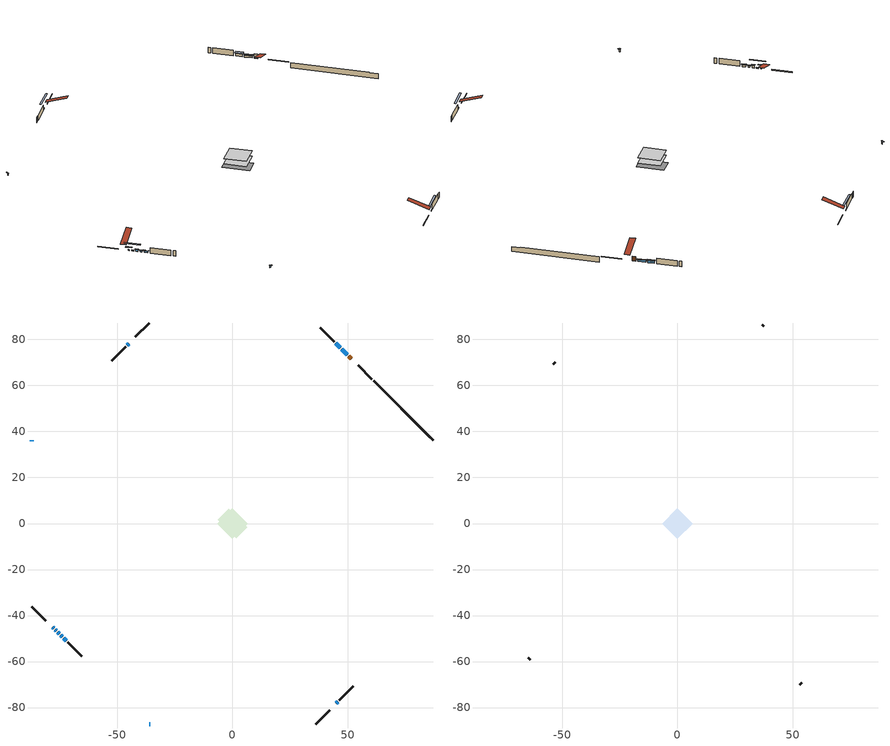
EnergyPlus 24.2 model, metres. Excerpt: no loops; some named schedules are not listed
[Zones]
conditioned space
 floor outside (Floor1 construction): -1.11,0 0,1.11 1.11,0 0,-1.11 z0.7
 floor adiabatic (AdiabaticFloorConstruction): -6.64,0 0,6.64 6.64,0 0,-6.64 z0.7
 floor foundation (Slab1 construction): -6.47,1.74 -1.74,6.47 6.47,-1.74 1.74,-6.47 z-1.74
 wall outside (RimJoist1 construction): 36.1,-87.16 42.17,-81.09 / -87.16,-36.1 -81.09,-42.17 / -36.1,87.16 -42.17,81.09 / 60.64,62.62 54.57,68.69 z0.7:1
 wall outside (AdiabaticWallConstruction 1): 51.55,71.71 50.48,72.78 z0.7:2.73
 wall outside (AdiabaticWallConstruction): -78.08,-45.19 -77.77,-45.5 z0.7:1.18; -45.19,78.08 -45.75,77.52 / 45.19,-78.08 45.75,-77.52 / -77.11,-46.15 -76.56,-46.71 z0.7:1.13; 49.83,73.44 47.56,75.7 z0.7:1.56; 46.9,76.36 44.95,78.32 z0.7:1.92; -36.11,-87.16 -35.67,-87.16 / -75.9,-47.36 -75.27,-47.99 / -87.16,36.11 -87.16,35.67 z0.7:1.64; -74.62,-48.65 -74.06,-49.21 z0.7:1.34; -73.4,-49.86 -72.29,-50.98 z0.7:1.49
 wall outside (Wall1 construction): 46.4,-76.86 52.54,-70.73 / -71.63,-51.63 -65.5,-57.77 / -46.4,76.86 -52.54,70.73 / 44.29,78.97 38.16,85.11 z0.7:3.14
 wall foundation (FoundationWall1 construction): 61.3,61.97,-1.74 61.3,61.97,0.7 84.57,38.69,0.7 84.57,38.69,0.42 87.16,36.1,0.42 87.16,36.1,-1.74
 window (WindowConstruction 7): -78.08,-45.19 -77.77,-45.49 z0.7:1.18
 window (WindowConstruction 8): -45.19,78.08 -45.74,77.52 z0.7:1.13
 window (WindowConstruction 9): 45.19,-78.08 45.74,-77.52 z0.7:1.13
 window (WindowConstruction 10): -77.11,-46.15 -76.56,-46.71 z0.7:1.13
 window (WindowConstruction): 49.82,73.44 47.56,75.7 z0.7:1.56
 window (WindowConstruction 1): 46.9,76.36 44.95,78.32 z0.7:1.92
 window (WindowConstruction 2): -36.1,-87.16 -35.67,-87.16 z0.7:1.64
 window (WindowConstruction 3): -75.9,-47.36 -75.27,-47.99 z0.7:1.64
 window (WindowConstruction 4): -74.61,-48.65 -74.06,-49.21 z0.7:1.33
 window (WindowConstruction 5): -73.4,-49.86 -72.29,-50.98 z0.7:1.49
 window (WindowConstruction 6): -87.16,36.1 -87.16,35.67 z0.7:1.64
 door (Door): 51.55,71.71 50.48,72.78 z0.7:2.73
 ceiling adiabatic (AdiabaticFloorConstruction): 0,-6.64 6.64,0 0,6.64 -6.64,0 z0.7
attic - vented
 floor to conditioned space (Floor2 construction Reversed): -6.64,0 0,6.64 6.64,0 0,-6.64 z3.14
 wall outside (Wall2 construction): 53.19,-70.07 53.93,-69.33 / -64.84,-58.43 -64.1,-59.17 / -53.19,70.07 -53.93,69.33 / 37.5,85.76 36.76,86.5 z0.7:3.14
 roof outside (Roof1 construction): 44.53,-78.73,3.14 38.06,-72.26,6.19 36.36,-73.97,6.19 42.83,-80.44,3.14; -78.73,-44.53,3.14 -72.26,-38.06,6.19 -73.97,-36.36,6.19 -80.44,-42.83,3.14; -44.53,78.73,3.14 -38.06,72.26,6.19 -36.36,73.97,6.19 -42.83,80.44,3.14; 52.21,71.05,3.14 45.74,64.58,6.19 47.45,62.88,6.19 53.92,69.35,3.14
shading: -76.91,-46.36 -78.94,-44.33 -79.37,-44.76 -77.34,-46.79 z2.4; -48.76,74.5 -42.17,81.09 -42.6,81.53 -49.2,74.93 z5.4; 48.76,-74.5 42.17,-81.09 42.6,-81.53 49.2,-74.93 z5.4; -74.4,-48.86 -79.27,-43.99 -79.7,-44.43 -74.83,-49.3 z4.18; 47.35,75.91 50.04,73.23 50.47,73.66 47.78,76.35 z1.86; 44.74,78.53 47.12,76.15 47.98,77.01 45.6,79.39 z2.22; -35.37,-87.16 -36.4,-87.16 -36.4,-87.77 -35.37,-87.77 z1.94; -75.06,-48.2 -76.11,-47.15 -76.54,-47.58 -75.49,-48.64 z1.94; -73.85,-49.42 -74.83,-48.44 -75.04,-48.65 -74.06,-49.63 z1.63; -72.08,-51.19 -73.61,-49.65 -73.82,-49.86 -72.29,-51.4 z1.79; -87.16,35.37 -87.16,36.4 -87.77,36.4 -87.77,35.37 z1.94
[Building]
Building 1: Terrain=Suburbs
[Site:Location]
Calgary Intl AP_AB: Latitude {deg}=51.11; Longitude {deg}=-114.02; Time Zone {hr}=-7; Elevation {m}=1084; Keep Site Location Information=Yes
[Site:GroundTemperature:Shallow]
0.326196, -1.55603, -1.70677, -0.813554, 2.7722, 6.34125, 9.43543, 11.3955, 11.562, 9.96783, 6.95256, 3.49299
[Site:WaterMainsTemperature]
Calculation Method=Schedule; Temperature Schedule=mains temperature schedule
[Material] Roughness=Rough; Thermal Absorptance=0.9
Name | Thickness {m} | Conductivity {W/m-K} | Density {kg/m3} | Specific Heat {J/kg-K} | Solar Absorptance | Visible Absorptance
asphalt or fiberglass shingles | 0.00635 | 0.162714 | 1121.4 | 1465.45 | 0.4 | 0.4
ceiling stud and cavity | 0.1397 | 0.0858628 | 65.682 | 1177.47 | 0.7 | 0.7
concrete 4.0 in. | 0.1016 | 1.803125 | 2242.8 | 837.4 | 0.7 | 0.7
concrete 8.0 in. | 0.2032 | 1.803125 | 2242.8 | 837.4 | 0.7 | 0.7
door material | 0.04445 | 0.053851 | 512.64 | 1214.23 | 0.7 | 0.7
exterior vertical ins | 0.0483764 | 0.029427 | 32.04 | 1214.23 | 0.7 | 0.7
floor covering | 0.0127 | 0.0433444 | 54.468 | 1339.84 | 0.6 | 0.6
floor rigid ins | 0.051816 | 0.029427 | 32.04 | 1214.23 | 0.7 | 0.7
floor rigid ins 1; wall rigid ins | 0.512978 | 0.029427 | 32.04 | 1214.23 | 0.7 | 0.7
floor stud and cavity | 0.1397 | 0.301438 | 92.3553 | 1139.71 | 0.7 | 0.7
floor stud and cavity 1 | 0.1397 | 1.75129 | 37.0049 | 1207.88 | 0.7 | 0.7
furniture material conditioned space 1 | 0.1524 | 0.115458 | 640.8 | 1214.23 | 0.6 | 0.6
gypsum board | 0.0127 | 0.160291 | 801 | 837.4 | 0.6 | 0.6
gypsum board 1 | 0.0127 | 0.160291 | 801 | 837.4 | 0.7 | 0.7
osb sheathing 0.5 in. | 0.0127 | 0.115458 | 512.64 | 1214.23 | 0.7 | 0.7
osb sheathing 0.75 in. | 0.01905 | 0.115458 | 512.64 | 1214.23 | 0.7 | 0.7
osb sheathing 2.0 in. | 0.0508 | 0.115458 | 512.64 | 1214.23 | 0.7 | 0.7
rim joist stud and cavity | 0.0508 | 0.0461911 | 125.044 | 1163.47 | 0.6 | 0.6
wall stud and cavity | 0.1397 | 0.116675 | 139.0536 | 1170.24 | 0.7 | 0.7
wall stud and cavity 1 | 0.0889 | 6.9971 | 50.32683 | 1063.81 | 0.6 | 0.6
wall stud and cavity 2 | 0.0889 | 0.380278 | 52.3479 | 1209.89 | 0.7 | 0.7
wall stud and cavity 3 | 0.0889 | 0.391764 | 83.0341 | 1211.67 | 0.7 | 0.7
wood siding | 0.0254 | 0.102417 | 544.68 | 1172.36 | 0.4 | 0.4
wood siding 1 | 0.00254 | 0.102417 | 544.68 | 1172.36 | 0.4 | 0.4
wood siding 2; wood siding 3; wood siding 4 | 0.0254 | 0.102417 | 544.68 | 1172.36 | 0.7 | 0.7
[WindowMaterial:SimpleGlazingSystem]
Name | U-Factor {W/m2-K} | Solar Heat Gain Coefficient
WindowMaterial | 2.78392 | 0.59
WindowMaterial 1 | 2.89351 | 0.69
WindowMaterial 2 | 2.09916 | 0.38
WindowMaterial 3 | 1.77949 | 0.54
WindowMaterial 4 | 2.76632 | 0.5
WindowMaterial 5 | 1.88907 | 0.49
WindowMaterial 6 | 3.03773 | 0.52
WindowMaterial 7 | 2.75383 | 0.43
[Construction]
AdiabaticFloorConstruction: floor stud and cavity 1, floor rigid ins 1, osb sheathing 0.75 in., floor covering
AdiabaticWallConstruction: wood siding 3, wall rigid ins, wall stud and cavity 2, gypsum board
AdiabaticWallConstruction 1: wood siding 4, wall rigid ins, wall stud and cavity 2, gypsum board
Door: door material
Floor1 construction: floor stud and cavity, floor rigid ins, osb sheathing 0.75 in., floor covering
Floor2 construction Reversed: gypsum board, ceiling stud and cavity
FoundationWall1 construction: concrete 8.0 in., gypsum board 1
furniture construction conditioned space 1: furniture material conditioned space 1
PartitionWallConstruction: gypsum board, wall stud and cavity 3, gypsum board
RimJoist1 construction: wood siding 2, osb sheathing 2.0 in., rim joist stud and cavity
Roof1 construction: asphalt or fiberglass shingles
Slab1 construction: concrete 4.0 in.
Wall1 construction: wood siding, osb sheathing 0.5 in., wall stud and cavity, gypsum board
Wall2 construction: wood siding 1, wall stud and cavity 1
WindowConstruction: WindowMaterial
WindowConstruction 1: WindowMaterial 1
WindowConstruction 10; WindowConstruction 8; WindowConstruction 9: WindowMaterial 7
WindowConstruction 2; WindowConstruction 6: WindowMaterial 2
WindowConstruction 3: WindowMaterial 3
WindowConstruction 4: WindowMaterial 4
WindowConstruction 5: WindowMaterial 5
WindowConstruction 7: WindowMaterial 6
[Zone] Multiplier=1; Part of Total Floor Area=Yes
Name | Volume {m3}
attic - vented | 43.7013
conditioned space | 428.2
[Space]
Name | Zone | Volume {m3}
attic - vented 1 | attic - vented | 43.7013
conditioned space 1 | conditioned space | 428.2
[ZoneInfiltration:EffectiveLeakageArea]
infil attic - vented 1: Zone or Space=attic - vented 1; Schedule=Always On Discrete; Effective Air Leakage Area {cm2}=3026.06; Stack Coefficient=0.000381664; Wind Coefficient=1.31996e-05
[ZoneMixing]
whole house fan mix: Zone or Space=attic - vented; Schedule=Always On Continuous; Design Flow Rate Calculation Method=Flow/Zone; Design Flow Rate {m3/s}=0; Source Zone or Space=conditioned space
[SurfaceProperty:ExposedFoundationPerimeter]
Slab1: Exposed Perimeter Calculation Method=TotalExposedPerimeter; Total Exposed Perimeter {m}=36.577
[InternalMass] Zone or ZoneList=conditioned space; Space or SpaceList=conditioned space 1
Name | Construction | Surface Area {m2}
furniture mass conditioned space 1 | furniture construction conditioned space 1 | 67.3397
partition wall mass | PartitionWallConstruction | 168.349
[Lights]
interior lighting: Zone or ZoneList or Space or SpaceList=conditioned space 1; Schedule=interior lighting schedule; Design Level Calculation Method=LightingLevel; Lighting Level {W}=343.2; Return Air Fraction=0; Fraction Radiant=0.6; Fraction Visible=0.2; Fraction Replaceable=1
[People]
occupants: Zone or ZoneList or Space or SpaceList=conditioned space 1; Number of People Schedule=occupants schedule; Number of People Calculation Method=People; Number of People=3; Fraction Radiant=0.314171; Sensible Heat Fraction=0.56303; Activity Level Schedule=occupants activity schedule; Carbon Dioxide Generation Rate {m3/s-W}=0; Enable ASHRAE 55 Comfort Warnings=No; Mean Radiant Temperature Calculation Type=EnclosureAveraged
[ElectricEquipment] Zone or ZoneList or Space or SpaceList=conditioned space 1; Design Level Calculation Method=EquipmentLevel
Name | Schedule | Design Level {W} | Fraction Latent | Fraction Radiant | Fraction Lost
clothes dryer | clothes dryer schedule | 140.772 | 0.015 | 0.081 | 0.85
clothes washer | clothes washer schedule | 32.1985 | 0.03 | 0.162 | 0.7
cooking range | cooking range schedule | 215.147 | 0.08 | 0.432 | 0.2
dishwasher | dishwasher schedule | 66.8632 | 0.3 | 0.18 | 0.4
fridge | fridge schedule | 72.9452 | 0 | 0.6 | 0
mech vent house fan | mech vent house fan schedule | 0 | 0 | 0 | 1
mech vent house fan cfis | mech vent house fan cfis schedule | 0 | 0 | 0 | 0
misc plug loads | misc plug loads schedule | 494.7 | 0.045 | 0.513 | 0.1
whole house fan | Always On Discrete | 0 | 0 | 0 | 1
[OtherEquipment] Zone or ZoneList or Space or SpaceList=conditioned space 1; Design Level Calculation Method=EquipmentLevel
Name | Fuel Type | Schedule | Design Level {W} | Fraction Latent | Fraction Radiant | Fraction Lost
clothes dryer 1 | Electricity | clothes dryer schedule | 0 | 0.015 | 0.081 | 0.85
cooking range 1 | Electricity | cooking range schedule | 0 | 0.08 | 0.432 | 0.2
general water use latent | None | general water use schedule | 62.594 | 1 | 0 | 0
general water use sensible | None | general water use schedule | -61.6891 | 0 | 0.6 | 0
mech vent house fan latent load | None | Always On Discrete | 0 | 1 | 0 | 0
mech vent house fan sensible load | None | Always On Discrete | 0 | 0 | 0 | 0
water heater energy adjustment1 | NaturalGas | Always On Discrete | 0.01 | 0 | 0 | 1
[ZoneInfiltration:DesignFlowRate] Zone or ZoneList or Space or SpaceList=conditioned space 1; Schedule=Always On Discrete; Design Flow Rate Calculation Method=Flow/Zone; Design Flow Rate {m3/s}=0
infil flow; natural vent flow; whole house fan flow
[Foundation:Kiva]
Foundation Kiva 1: Initial Indoor Air Temperature {C}=18; Wall Height Above Grade {m}=0.699973; Wall Depth Below Slab {m}=0.2032; Custom Block Material Name 1=exterior vertical ins; Custom Block Depth 1 {m}=2.43998; Custom Block X Position 1 {m}=0.2159; Custom Block Z Position 1 {m}=0
[Foundation:Kiva:Settings]
Soil Conductivity {W/m-K}=0.849921; Soil Density {kg/m3}=1842.3; Soil Specific Heat {J/kg-K}=418.7; Ground Solar Absorptivity=0.9; Ground Thermal Absorptivity=0.9; Ground Surface Roughness {m}=0.03; Far-Field Width {m}=40; Deep-Ground Boundary Condition=ZeroFlux; Deep-Ground Depth {m}=40; Minimum Cell Dimension {m}=0.2; Maximum Cell Growth Coefficient=3; Simulation Timestep=Timestep
[Exterior:Lights]
exterior lighting: Schedule=exterior lighting schedule; Design Level {W}=75.6
[Schedule:Constant]
Name | Hourly Value
Always On Continuous; mech vent house fan schedule; mech vent house fan cfis schedule; Always On Discrete | 1
occupants activity schedule | 117.228
fridge schedule | 0
[Schedule:Week:Daily]
interior lighting schedule Week Rule - Jan1-Jan27: interior lighting schedule day, interior lighting schedule day, interior lighting schedule day, interior lighting schedule day, interior lighting schedule day, interior lighting schedule day, interior lighting schedule day, interior lighting schedule default day, interior lighting schedule default day, interior lighting schedule default day, interior lighting schedule default day, interior lighting schedule default day
interior lighting schedule Week Rule - Jan28-Feb3: interior lighting schedule day, interior lighting schedule day, interior lighting schedule day, interior lighting schedule day, interior lighting schedule day 1, interior lighting schedule day 1, interior lighting schedule day 1, interior lighting schedule default day, interior lighting schedule default day, interior lighting schedule default day, interior lighting schedule default day, interior lighting schedule default day
interior lighting schedule Week Rule - Feb4-Feb24: interior lighting schedule day 1, interior lighting schedule day 1, interior lighting schedule day 1, interior lighting schedule day 1, interior lighting schedule day 1, interior lighting schedule day 1, interior lighting schedule day 1, interior lighting schedule default day, interior lighting schedule default day, interior lighting schedule default day, interior lighting schedule default day, interior lighting schedule default day
interior lighting schedule Week Rule - Feb25-Mar3: interior lighting schedule day 1, interior lighting schedule day 1, interior lighting schedule day 1, interior lighting schedule day 1, interior lighting schedule day 2, interior lighting schedule day 2, interior lighting schedule day 2, interior lighting schedule default day, interior lighting schedule default day, interior lighting schedule default day, interior lighting schedule default day, interior lighting schedule default day
interior lighting schedule Week Rule - Mar4-Mar31: interior lighting schedule day 2, interior lighting schedule day 2, interior lighting schedule day 2, interior lighting schedule day 2, interior lighting schedule day 2, interior lighting schedule day 2, interior lighting schedule day 2, interior lighting schedule default day, interior lighting schedule default day, interior lighting schedule default day, interior lighting schedule default day, interior lighting schedule default day
interior lighting schedule Week Rule - Apr1-Apr28: interior lighting schedule day 3, interior lighting schedule day 3, interior lighting schedule day 3, interior lighting schedule day 3, interior lighting schedule day 3, interior lighting schedule day 3, interior lighting schedule day 3, interior lighting schedule default day, interior lighting schedule default day, interior lighting schedule default day, interior lighting schedule default day, interior lighting schedule default day
interior lighting schedule Week Rule - Apr29-May5: interior lighting schedule day 3, interior lighting schedule day 3, interior lighting schedule day 4, interior lighting schedule day 4, interior lighting schedule day 4, interior lighting schedule day 4, interior lighting schedule day 4, interior lighting schedule default day, interior lighting schedule default day, interior lighting schedule default day, interior lighting schedule default day, interior lighting schedule default day
interior lighting schedule Week Rule - May6-May26: interior lighting schedule day 4, interior lighting schedule day 4, interior lighting schedule day 4, interior lighting schedule day 4, interior lighting schedule day 4, interior lighting schedule day 4, interior lighting schedule day 4, interior lighting schedule default day, interior lighting schedule default day, interior lighting schedule default day, interior lighting schedule default day, interior lighting schedule default day
interior lighting schedule Week Rule - May27-Jun2: interior lighting schedule day 4, interior lighting schedule day 4, interior lighting schedule day 4, interior lighting schedule day 4, interior lighting schedule day 4, interior lighting schedule day 5, interior lighting schedule day 5, interior lighting schedule default day, interior lighting schedule default day, interior lighting schedule default day, interior lighting schedule default day, interior lighting schedule default day
interior lighting schedule Week Rule - Jun3-Jun30: interior lighting schedule day 5, interior lighting schedule day 5, interior lighting schedule day 5, interior lighting schedule day 5, interior lighting schedule day 5, interior lighting schedule day 5, interior lighting schedule day 5, interior lighting schedule default day, interior lighting schedule default day, interior lighting schedule default day, interior lighting schedule default day, interior lighting schedule default day
interior lighting schedule Week Rule - Jul1-Jul28: interior lighting schedule day 6, interior lighting schedule day 6, interior lighting schedule day 6, interior lighting schedule day 6, interior lighting schedule day 6, interior lighting schedule day 6, interior lighting schedule day 6, interior lighting schedule default day, interior lighting schedule default day, interior lighting schedule default day, interior lighting schedule default day, interior lighting schedule default day
interior lighting schedule Week Rule - Jul29-Aug4: interior lighting schedule day 6, interior lighting schedule day 6, interior lighting schedule day 6, interior lighting schedule day 7, interior lighting schedule day 7, interior lighting schedule day 7, interior lighting schedule day 7, interior lighting schedule default day, interior lighting schedule default day, interior lighting schedule default day, interior lighting schedule default day, interior lighting schedule default day
interior lighting schedule Week Rule - Aug5-Aug25: interior lighting schedule day 7, interior lighting schedule day 7, interior lighting schedule day 7, interior lighting schedule day 7, interior lighting schedule day 7, interior lighting schedule day 7, interior lighting schedule day 7, interior lighting schedule default day, interior lighting schedule default day, interior lighting schedule default day, interior lighting schedule default day, interior lighting schedule default day
interior lighting schedule Week Rule - Aug26-Sep1: interior lighting schedule day 7, interior lighting schedule day 7, interior lighting schedule day 7, interior lighting schedule day 7, interior lighting schedule day 7, interior lighting schedule day 7, interior lighting schedule day 8, interior lighting schedule default day, interior lighting schedule default day, interior lighting schedule default day, interior lighting schedule default day, interior lighting schedule default day
interior lighting schedule Week Rule - Sep2-Sep29: interior lighting schedule day 8, interior lighting schedule day 8, interior lighting schedule day 8, interior lighting schedule day 8, interior lighting schedule day 8, interior lighting schedule day 8, interior lighting schedule day 8, interior lighting schedule default day, interior lighting schedule default day, interior lighting schedule default day, interior lighting schedule default day, interior lighting schedule default day
interior lighting schedule Week Rule - Sep30-Oct6: interior lighting schedule day 8, interior lighting schedule day 9, interior lighting schedule day 9, interior lighting schedule day 9, interior lighting schedule day 9, interior lighting schedule day 9, interior lighting schedule day 9, interior lighting schedule default day, interior lighting schedule default day, interior lighting schedule default day, interior lighting schedule default day, interior lighting schedule default day
interior lighting schedule Week Rule - Oct7-Oct27: interior lighting schedule day 9, interior lighting schedule day 9, interior lighting schedule day 9, interior lighting schedule day 9, interior lighting schedule day 9, interior lighting schedule day 9, interior lighting schedule day 9, interior lighting schedule default day, interior lighting schedule default day, interior lighting schedule default day, interior lighting schedule default day, interior lighting schedule default day
interior lighting schedule Week Rule - Oct28-Nov3: interior lighting schedule day 9, interior lighting schedule day 9, interior lighting schedule day 9, interior lighting schedule day 9, interior lighting schedule day 10, interior lighting schedule day 10, interior lighting schedule day 10, interior lighting schedule default day, interior lighting schedule default day, interior lighting schedule default day, interior lighting schedule default day, interior lighting schedule default day
interior lighting schedule Week Rule - Nov4-Nov24: interior lighting schedule day 10, interior lighting schedule day 10, interior lighting schedule day 10, interior lighting schedule day 10, interior lighting schedule day 10, interior lighting schedule day 10, interior lighting schedule day 10, interior lighting schedule default day, interior lighting schedule default day, interior lighting schedule default day, interior lighting schedule default day, interior lighting schedule default day
interior lighting schedule Week Rule - Nov25-Dec1: interior lighting schedule day 10, interior lighting schedule day 10, interior lighting schedule day 10, interior lighting schedule day 10, interior lighting schedule day 10, interior lighting schedule day 10, interior lighting schedule day 11, interior lighting schedule default day, interior lighting schedule default day, interior lighting schedule default day, interior lighting schedule default day, interior lighting schedule default day
interior lighting schedule Week Rule - Dec2-Dec31: interior lighting schedule day 11, interior lighting schedule day 11, interior lighting schedule day 11, interior lighting schedule day 11, interior lighting schedule day 11, interior lighting schedule day 11, interior lighting schedule day 11, interior lighting schedule default day, interior lighting schedule default day, interior lighting schedule default day, interior lighting schedule default day, interior lighting schedule default day
occupants schedule Week Rule - Jan1-Dec31: occupants schedule day, occupants schedule day, occupants schedule day, occupants schedule day, occupants schedule day, occupants schedule day, occupants schedule day, occupants schedule default day, occupants schedule default day, occupants schedule default day, occupants schedule default day, occupants schedule default day
clothes dryer schedule Week Rule - Jan1-Dec31: clothes dryer schedule day, clothes dryer schedule day, clothes dryer schedule day, clothes dryer schedule day, clothes dryer schedule day, clothes dryer schedule day, clothes dryer schedule day, clothes dryer schedule default day, clothes dryer schedule default day, clothes dryer schedule default day, clothes dryer schedule default day, clothes dryer schedule default day
clothes washer schedule Week Rule - Jan1-Dec31: clothes washer schedule day, clothes washer schedule day, clothes washer schedule day, clothes washer schedule day, clothes washer schedule day, clothes washer schedule day, clothes washer schedule day, clothes washer schedule default day, clothes washer schedule default day, clothes washer schedule default day, clothes washer schedule default day, clothes washer schedule default day
cooking range schedule Week Rule - Jan1-Dec31: cooking range schedule day, cooking range schedule day, cooking range schedule day, cooking range schedule day, cooking range schedule day, cooking range schedule day, cooking range schedule day, cooking range schedule default day, cooking range schedule default day, cooking range schedule default day, cooking range schedule default day, cooking range schedule default day
dishwasher schedule Week Rule - Jan1-Dec31: dishwasher schedule day, dishwasher schedule day, dishwasher schedule day, dishwasher schedule day, dishwasher schedule day, dishwasher schedule day, dishwasher schedule day, dishwasher schedule default day, dishwasher schedule default day, dishwasher schedule default day, dishwasher schedule default day, dishwasher schedule default day
misc plug loads schedule Week Rule - Jan1-Dec31: misc plug loads schedule day, misc plug loads schedule day, misc plug loads schedule day, misc plug loads schedule day, misc plug loads schedule day, misc plug loads schedule day, misc plug loads schedule day, misc plug loads schedule default day, misc plug loads schedule default day, misc plug loads schedule default day, misc plug loads schedule default day, misc plug loads schedule default day
general water use schedule Week Rule - Jan1-Dec31: general water use schedule day, general water use schedule day, general water use schedule day, general water use schedule day, general water use schedule day, general water use schedule day, general water use schedule day, general water use schedule default day, general water use schedule default day, general water use schedule default day, general water use schedule default day, general water use schedule default day
exterior lighting schedule Week Rule - Jan1-Jan27: exterior lighting schedule day, exterior lighting schedule day, exterior lighting schedule day, exterior lighting schedule day, exterior lighting schedule day, exterior lighting schedule day, exterior lighting schedule day, exterior lighting schedule default day, exterior lighting schedule default day, exterior lighting schedule default day, exterior lighting schedule default day, exterior lighting schedule default day
exterior lighting schedule Week Rule - Jan28-Feb3: exterior lighting schedule day, exterior lighting schedule day, exterior lighting schedule day, exterior lighting schedule day, exterior lighting schedule day 1, exterior lighting schedule day 1, exterior lighting schedule day 1, exterior lighting schedule default day, exterior lighting schedule default day, exterior lighting schedule default day, exterior lighting schedule default day, exterior lighting schedule default day
exterior lighting schedule Week Rule - Feb4-Feb24: exterior lighting schedule day 1, exterior lighting schedule day 1, exterior lighting schedule day 1, exterior lighting schedule day 1, exterior lighting schedule day 1, exterior lighting schedule day 1, exterior lighting schedule day 1, exterior lighting schedule default day, exterior lighting schedule default day, exterior lighting schedule default day, exterior lighting schedule default day, exterior lighting schedule default day
exterior lighting schedule Week Rule - Feb25-Mar3: exterior lighting schedule day 1, exterior lighting schedule day 1, exterior lighting schedule day 1, exterior lighting schedule day 1, exterior lighting schedule day 2, exterior lighting schedule day 2, exterior lighting schedule day 2, exterior lighting schedule default day, exterior lighting schedule default day, exterior lighting schedule default day, exterior lighting schedule default day, exterior lighting schedule default day
exterior lighting schedule Week Rule - Mar4-Mar31: exterior lighting schedule day 2, exterior lighting schedule day 2, exterior lighting schedule day 2, exterior lighting schedule day 2, exterior lighting schedule day 2, exterior lighting schedule day 2, exterior lighting schedule day 2, exterior lighting schedule default day, exterior lighting schedule default day, exterior lighting schedule default day, exterior lighting schedule default day, exterior lighting schedule default day
exterior lighting schedule Week Rule - Apr1-Apr28: exterior lighting schedule day 3, exterior lighting schedule day 3, exterior lighting schedule day 3, exterior lighting schedule day 3, exterior lighting schedule day 3, exterior lighting schedule day 3, exterior lighting schedule day 3, exterior lighting schedule default day, exterior lighting schedule default day, exterior lighting schedule default day, exterior lighting schedule default day, exterior lighting schedule default day
exterior lighting schedule Week Rule - Apr29-May5: exterior lighting schedule day 3, exterior lighting schedule day 3, exterior lighting schedule day 4, exterior lighting schedule day 4, exterior lighting schedule day 4, exterior lighting schedule day 4, exterior lighting schedule day 4, exterior lighting schedule default day, exterior lighting schedule default day, exterior lighting schedule default day, exterior lighting schedule default day, exterior lighting schedule default day
exterior lighting schedule Week Rule - May6-May26: exterior lighting schedule day 4, exterior lighting schedule day 4, exterior lighting schedule day 4, exterior lighting schedule day 4, exterior lighting schedule day 4, exterior lighting schedule day 4, exterior lighting schedule day 4, exterior lighting schedule default day, exterior lighting schedule default day, exterior lighting schedule default day, exterior lighting schedule default day, exterior lighting schedule default day
exterior lighting schedule Week Rule - May27-Jun2: exterior lighting schedule day 4, exterior lighting schedule day 4, exterior lighting schedule day 4, exterior lighting schedule day 4, exterior lighting schedule day 4, exterior lighting schedule day 5, exterior lighting schedule day 5, exterior lighting schedule default day, exterior lighting schedule default day, exterior lighting schedule default day, exterior lighting schedule default day, exterior lighting schedule default day
exterior lighting schedule Week Rule - Jun3-Jun30: exterior lighting schedule day 5, exterior lighting schedule day 5, exterior lighting schedule day 5, exterior lighting schedule day 5, exterior lighting schedule day 5, exterior lighting schedule day 5, exterior lighting schedule day 5, exterior lighting schedule default day, exterior lighting schedule default day, exterior lighting schedule default day, exterior lighting schedule default day, exterior lighting schedule default day
exterior lighting schedule Week Rule - Jul1-Jul28: exterior lighting schedule day 6, exterior lighting schedule day 6, exterior lighting schedule day 6, exterior lighting schedule day 6, exterior lighting schedule day 6, exterior lighting schedule day 6, exterior lighting schedule day 6, exterior lighting schedule default day, exterior lighting schedule default day, exterior lighting schedule default day, exterior lighting schedule default day, exterior lighting schedule default day
exterior lighting schedule Week Rule - Jul29-Aug4: exterior lighting schedule day 6, exterior lighting schedule day 6, exterior lighting schedule day 6, exterior lighting schedule day 7, exterior lighting schedule day 7, exterior lighting schedule day 7, exterior lighting schedule day 7, exterior lighting schedule default day, exterior lighting schedule default day, exterior lighting schedule default day, exterior lighting schedule default day, exterior lighting schedule default day
exterior lighting schedule Week Rule - Aug5-Aug25: exterior lighting schedule day 7, exterior lighting schedule day 7, exterior lighting schedule day 7, exterior lighting schedule day 7, exterior lighting schedule day 7, exterior lighting schedule day 7, exterior lighting schedule day 7, exterior lighting schedule default day, exterior lighting schedule default day, exterior lighting schedule default day, exterior lighting schedule default day, exterior lighting schedule default day
exterior lighting schedule Week Rule - Aug26-Sep1: exterior lighting schedule day 7, exterior lighting schedule day 7, exterior lighting schedule day 7, exterior lighting schedule day 7, exterior lighting schedule day 7, exterior lighting schedule day 7, exterior lighting schedule day 8, exterior lighting schedule default day, exterior lighting schedule default day, exterior lighting schedule default day, exterior lighting schedule default day, exterior lighting schedule default day
exterior lighting schedule Week Rule - Sep2-Sep29: exterior lighting schedule day 8, exterior lighting schedule day 8, exterior lighting schedule day 8, exterior lighting schedule day 8, exterior lighting schedule day 8, exterior lighting schedule day 8, exterior lighting schedule day 8, exterior lighting schedule default day, exterior lighting schedule default day, exterior lighting schedule default day, exterior lighting schedule default day, exterior lighting schedule default day
exterior lighting schedule Week Rule - Sep30-Oct6: exterior lighting schedule day 8, exterior lighting schedule day 9, exterior lighting schedule day 9, exterior lighting schedule day 9, exterior lighting schedule day 9, exterior lighting schedule day 9, exterior lighting schedule day 9, exterior lighting schedule default day, exterior lighting schedule default day, exterior lighting schedule default day, exterior lighting schedule default day, exterior lighting schedule default day
exterior lighting schedule Week Rule - Oct7-Oct27: exterior lighting schedule day 9, exterior lighting schedule day 9, exterior lighting schedule day 9, exterior lighting schedule day 9, exterior lighting schedule day 9, exterior lighting schedule day 9, exterior lighting schedule day 9, exterior lighting schedule default day, exterior lighting schedule default day, exterior lighting schedule default day, exterior lighting schedule default day, exterior lighting schedule default day
exterior lighting schedule Week Rule - Oct28-Nov3: exterior lighting schedule day 9, exterior lighting schedule day 9, exterior lighting schedule day 9, exterior lighting schedule day 9, exterior lighting schedule day 10, exterior lighting schedule day 10, exterior lighting schedule day 10, exterior lighting schedule default day, exterior lighting schedule default day, exterior lighting schedule default day, exterior lighting schedule default day, exterior lighting schedule default day
exterior lighting schedule Week Rule - Nov4-Nov24: exterior lighting schedule day 10, exterior lighting schedule day 10, exterior lighting schedule day 10, exterior lighting schedule day 10, exterior lighting schedule day 10, exterior lighting schedule day 10, exterior lighting schedule day 10, exterior lighting schedule default day, exterior lighting schedule default day, exterior lighting schedule default day, exterior lighting schedule default day, exterior lighting schedule default day
exterior lighting schedule Week Rule - Nov25-Dec1: exterior lighting schedule day 10, exterior lighting schedule day 10, exterior lighting schedule day 10, exterior lighting schedule day 10, exterior lighting schedule day 10, exterior lighting schedule day 10, exterior lighting schedule day 11, exterior lighting schedule default day, exterior lighting schedule default day, exterior lighting schedule default day, exterior lighting schedule default day, exterior lighting schedule default day
exterior lighting schedule Week Rule - Dec2-Dec31: exterior lighting schedule day 11, exterior lighting schedule day 11, exterior lighting schedule day 11, exterior lighting schedule day 11, exterior lighting schedule day 11, exterior lighting schedule day 11, exterior lighting schedule day 11, exterior lighting schedule default day, exterior lighting schedule default day, exterior lighting schedule default day, exterior lighting schedule default day, exterior lighting schedule default day
[Schedule:Year]
interior lighting schedule: interior lighting schedule Week Rule - Jan1-Jan27, 1, 1, 1, 27, interior lighting schedule Week Rule - Jan28-Feb3, 1, 28, 2, 3, interior lighting schedule Week Rule - Feb4-Feb24, 2, 4, 2, 24, interior lighting schedule Week Rule - Feb25-Mar3, 2, 25, 3, 3, interior lighting schedule Week Rule - Mar4-Mar31, 3, 4, 3, 31, interior lighting schedule Week Rule - Apr1-Apr28, 4, 1, 4, 28, interior lighting schedule Week Rule - Apr29-May5, 4, 29, 5, 5, interior lighting schedule Week Rule - May6-May26, 5, 6, 5, 26, interior lighting schedule Week Rule - May27-Jun2, 5, 27, 6, 2, interior lighting schedule Week Rule - Jun3-Jun30, 6, 3, 6, 30, interior lighting schedule Week Rule - Jul1-Jul28, 7, 1, 7, 28, interior lighting schedule Week Rule - Jul29-Aug4, 7, 29, 8, 4, interior lighting schedule Week Rule - Aug5-Aug25, 8, 5, 8, 25, interior lighting schedule Week Rule - Aug26-Sep1, 8, 26, 9, 1, interior lighting schedule Week Rule - Sep2-Sep29, 9, 2, 9, 29, interior lighting schedule Week Rule - Sep30-Oct6, 9, 30, 10, 6, interior lighting schedule Week Rule - Oct7-Oct27, 10, 7, 10, 27, interior lighting schedule Week Rule - Oct28-Nov3, 10, 28, 11, 3, interior lighting schedule Week Rule - Nov4-Nov24, 11, 4, 11, 24, interior lighting schedule Week Rule - Nov25-Dec1, 11, 25, 12, 1, interior lighting schedule Week Rule - Dec2-Dec31, 12, 2, 12, 31
occupants schedule: occupants schedule Week Rule - Jan1-Dec31, 1, 1, 12, 31
clothes dryer schedule: clothes dryer schedule Week Rule - Jan1-Dec31, 1, 1, 12, 31
clothes washer schedule: clothes washer schedule Week Rule - Jan1-Dec31, 1, 1, 12, 31
cooking range schedule: cooking range schedule Week Rule - Jan1-Dec31, 1, 1, 12, 31
dishwasher schedule: dishwasher schedule Week Rule - Jan1-Dec31, 1, 1, 12, 31
misc plug loads schedule: misc plug loads schedule Week Rule - Jan1-Dec31, 1, 1, 12, 31
general water use schedule: general water use schedule Week Rule - Jan1-Dec31, 1, 1, 12, 31
exterior lighting schedule: exterior lighting schedule Week Rule - Jan1-Jan27, 1, 1, 1, 27, exterior lighting schedule Week Rule - Jan28-Feb3, 1, 28, 2, 3, exterior lighting schedule Week Rule - Feb4-Feb24, 2, 4, 2, 24, exterior lighting schedule Week Rule - Feb25-Mar3, 2, 25, 3, 3, exterior lighting schedule Week Rule - Mar4-Mar31, 3, 4, 3, 31, exterior lighting schedule Week Rule - Apr1-Apr28, 4, 1, 4, 28, exterior lighting schedule Week Rule - Apr29-May5, 4, 29, 5, 5, exterior lighting schedule Week Rule - May6-May26, 5, 6, 5, 26, exterior lighting schedule Week Rule - May27-Jun2, 5, 27, 6, 2, exterior lighting schedule Week Rule - Jun3-Jun30, 6, 3, 6, 30, exterior lighting schedule Week Rule - Jul1-Jul28, 7, 1, 7, 28, exterior lighting schedule Week Rule - Jul29-Aug4, 7, 29, 8, 4, exterior lighting schedule Week Rule - Aug5-Aug25, 8, 5, 8, 25, exterior lighting schedule Week Rule - Aug26-Sep1, 8, 26, 9, 1, exterior lighting schedule Week Rule - Sep2-Sep29, 9, 2, 9, 29, exterior lighting schedule Week Rule - Sep30-Oct6, 9, 30, 10, 6, exterior lighting schedule Week Rule - Oct7-Oct27, 10, 7, 10, 27, exterior lighting schedule Week Rule - Oct28-Nov3, 10, 28, 11, 3, exterior lighting schedule Week Rule - Nov4-Nov24, 11, 4, 11, 24, exterior lighting schedule Week Rule - Nov25-Dec1, 11, 25, 12, 1, exterior lighting schedule Week Rule - Dec2-Dec31, 12, 2, 12, 31
[Schedule:Compact]
mains temperature schedule: Through: 01/01, For: AllDays, Until: 24:00, 5.30611, Through: 01/02, For: AllDays, Until: 24:00, 5.24556, Through: 01/03, For: AllDays, Until: 24:00, 5.18611, Through: 01/04, For: AllDays, Until: 24:00, 5.12778, Through: 01/05, For: AllDays, Until: 24:00, 5.07, Through: 01/06, For: AllDays, Until: 24:00, 5.01278, Through: 01/07, For: AllDays, Until: 24:00, 4.95722, Through: 01/08, For: AllDays, Until: 24:00, 4.90222, Through: 01/09, For: AllDays, Until: 24:00, 4.84778, Through: 01/10, For: AllDays, Until: 24:00, 4.795, Through: 01/11, For: AllDays, Until: 24:00, 4.74278, Through: 01/12, For: AllDays, Until: 24:00, 4.69167, Through: 01/13, For: AllDays, Until: 24:00, 4.64111, Through: 01/14, For: AllDays, Until: 24:00, 4.59222, Through: 01/15, For: AllDays, Until: 24:00, 4.54389, Through: 01/16, For: AllDays, Until: 24:00, 4.49722, Through: 01/17, For: AllDays, Until: 24:00, 4.45111, Through: 01/18, For: AllDays, Until: 24:00, 4.40611, Through: 01/19, For: AllDays, Until: 24:00, 4.36222, Through: 01/20, For: AllDays, Until: 24:00, 4.32, Through: 01/21, For: AllDays, Until: 24:00, 4.27833, Through: 01/22, For: AllDays, Until: 24:00, 4.23778, Through: 01/23, For: AllDays, Until: 24:00, 4.19833, Through: 01/24, For: AllDays, Until: 24:00, 4.16056, Through: 01/25, For: AllDays, Until: 24:00, 4.12333, Through: 01/26, For: AllDays, Until: 24:00, 4.08778, Through: 01/27, For: AllDays, Until: 24:00, 4.05278, Through: 01/28, For: AllDays, Until: 24:00, 4.01944, Through: 01/29, For: AllDays, Until: 24:00, 3.98722, Through: 01/30, For: AllDays, Until: 24:00, 3.95611, Through: 01/31, For: AllDays, Until: 24:00, 3.92667, Through: 02/01, For: AllDays, Until: 24:00, 3.89778, Through: 02/02, For: AllDays, Until: 24:00, 3.87056, Through: 02/03, For: AllDays, Until: 24:00, 3.84444, Through: 02/04, For: AllDays, Until: 24:00, 3.82, Through: 02/05, For: AllDays, Until: 24:00, 3.79611, Through: 02/06, For: AllDays, Until: 24:00, 3.77389, Through: 02/07, For: AllDays, Until: 24:00, 3.75333, Through: 02/08, For: AllDays, Until: 24:00, 3.73333, Through: 02/09, For: AllDays, Until: 24:00, 3.715, Through: 02/10, For: AllDays, Until: 24:00, 3.69778, Through: 02/11, For: AllDays, Until: 24:00, 3.68222, Through: 02/12, For: AllDays, Until: 24:00, 3.66778, Through: 02/13, For: AllDays, Until: 24:00, 3.65444, Through: 02/14, For: AllDays, Until: 24:00, 3.64278, Through: 02/15, For: AllDays, Until: 24:00, 3.63222, Through: 02/16, For: AllDays, Until: 24:00, 3.62278, Through: 02/17, For: AllDays, Until: 24:00, 3.615, Through: 02/18, For: AllDays, Until: 24:00, 3.60833, Through: 02/19, For: AllDays, Until: 24:00, 3.60333, Through: 02/20, For: AllDays, Until: 24:00, 3.59944, Through: 02/21, For: AllDays, Until: 24:00, 3.59667, Through: 02/22, For: AllDays, Until: 24:00, 3.59556, Through: 02/23, For: AllDays, Until: 24:00, 3.59556, Through: 02/24, For: AllDays, Until: 24:00, 3.59722, Through: 02/25, For: AllDays, Until: 24:00, 3.6, Through: 02/26, For: AllDays, Until: 24:00, 3.60389, Through: 02/27, For: AllDays, Until: 24:00, 3.60944, Through: 02/28, For: AllDays, Until: 24:00, 3.61611, Through: 03/01, For: AllDays, Until: 24:00, 3.62444, Through: 03/02, For: AllDays, Until: 24:00, 3.63333, Through: 03/03, For: AllDays, Until: 24:00, 3.64444, Through: 03/04, For: AllDays, Until: 24:00, 3.65611, Through: 03/05, For: AllDays, Until: 24:00, 3.67, Through: 03/06, For: AllDays, Until: 24:00, 3.68444, Through: 03/07, For: AllDays, Until: 24:00, 3.70056, Through: 03/08, For: AllDays, Until: 24:00, 3.71778, Through: 03/09, For: AllDays, Until: 24:00, 3.73611, Through: 03/10, For: AllDays, Until: 24:00, 3.75611, Through: 03/11, For: AllDays, Until: 24:00, 3.77722, Through: 03/12, For: AllDays, Until: 24:00, 3.79944, Through: 03/13, For: AllDays, Until: 24:00, 3.82333, Through: 03/14, For: AllDays, Until: 24:00, 3.84833, Through: 03/15, For: AllDays, Until: 24:00, 3.87444, Through: 03/16, For: AllDays, Until: 24:00, 3.90222, Through: 03/17, For: AllDays, Until: 24:00, 3.93056, Through: 03/18, For: AllDays, Until: 24:00, 3.96056, Through: 03/19, For: AllDays, Until: 24:00, 3.99167, Through: 03/20, For: AllDays, Until: 24:00, 4.02444, Through: 03/21, For: AllDays, Until: 24:00, 4.05778, Through: 03/22, For: AllDays, Until: 24:00, 4.09278, Through: 03/23, For: AllDays, Until: 24:00, 4.12833, Through: 03/24, For: AllDays, Until: 24:00, 4.16556, Through: 03/25, For: AllDays, Until: 24:00, 4.20389, Through: 03/26, For: AllDays, Until: 24:00, 4.24333, Through: 03/27, For: AllDays, Until: 24:00, 4.28389, Through: 03/28, For: AllDays, Until: 24:00, 4.32611, Through: 03/29, For: AllDays, Until: 24:00, 4.36889, Through: 03/30, For: AllDays, Until: 24:00, 4.41278, Through: 03/31, For: AllDays, Until: 24:00, 4.45778, Through: 04/01, For: AllDays, Until: 24:00, 4.50389, Through: 04/02, For: AllDays, Until: 24:00, 4.55111, Through: 04/03, For: AllDays, Until: 24:00, 4.59944, Through: 04/04, For: AllDays, Until: 24:00, 4.64833, Through: 04/05, For: AllDays, Until: 24:00, 4.69889, Through: 04/06, For: AllDays, Until: 24:00, 4.75, Through: 04/07, For: AllDays, Until: 24:00, 4.80222, Through: 04/08, For: AllDays, Until: 24:00, 4.85556, Through: 04/09, For: AllDays, Until: 24:00, 4.91, Through: 04/10, For: AllDays, Until: 24:00, 4.965, Through: 04/11, For: AllDays, Until: 24:00, 5.02111, Through: 04/12, For: AllDays, Until: 24:00, 5.07833, Through: 04/13, For: AllDays, Until: 24:00, 5.13611, Through: 04/14, For: AllDays, Until: 24:00, 5.195, Through: 04/15, For: AllDays, Until: 24:00, 5.25444, Through: 04/16, For: AllDays, Until: 24:00, 5.315, Through: 04/17, For: AllDays, Until: 24:00, 5.37611, Through: 04/18, For: AllDays, Until: 24:00, 5.43833, Through: 04/19, For: AllDays, Until: 24:00, 5.50111, Through: 04/20, For: AllDays, Until: 24:00, 5.565, Through: 04/21, For: AllDays, Until: 24:00, 5.62944, Through: 04/22, For: AllDays, Until: 24:00, 5.69444, Through: 04/23, For: AllDays, Until: 24:00, 5.76, Through: 04/24, For: AllDays, Until: 24:00, 5.82667, Through: 04/25, For: AllDays, Until: 24:00, 5.89389, Through: 04/26, For: AllDays, Until: 24:00, 5.96167, Through: 04/27, For: AllDays, Until: 24:00, 6.03056, Through: 04/28, For: AllDays, Until: 24:00, 6.09944, Through: 04/29, For: AllDays, Until: 24:00, 6.16944, Through: 04/30, For: AllDays, Until: 24:00, 6.23944, Through: 05/01, For: AllDays, Until: 24:00, 6.31056, Through: 05/02, For: AllDays, Until: 24:00, 6.38167, Through: 05/03, For: AllDays, Until: 24:00, 6.45333, Through: 05/04, For: AllDays, Until: 24:00, 6.52611, Through: 05/05, For: AllDays, Until: 24:00, 6.59889, Through: 05/06, For: AllDays, Until: 24:00, 6.67167, Through: 05/07, For: AllDays, Until: 24:00, 6.74556, Through: 05/08, For: AllDays, Until: 24:00, 6.81944, Through: 05/09, For: AllDays, Until: 24:00, 6.89389, Through: 05/10, For: AllDays, Until: 24:00, 6.96889, Through: 05/11, For: AllDays, Until: 24:00, 7.04389, Through: 05/12, For: AllDays, Until: 24:00, 7.11944, Through: 05/13, For: AllDays, Until: 24:00, 7.195, Through: 05/14, For: AllDays, Until: 24:00, 7.27111, Through: 05/15, For: AllDays, Until: 24:00, 7.34722, Through: 05/16, For: AllDays, Until: 24:00, 7.42389, Through: 05/17, For: AllDays, Until: 24:00, 7.50056, Through: 05/18, For: AllDays, Until: 24:00, 7.57722, Through: 05/19, For: AllDays, Until: 24:00, 7.65444, Through: 05/20, For: AllDays, Until: 24:00, 7.73167, Through: 05/21, For: AllDays, Until: 24:00, 7.80889, Through: 05/22, For: AllDays, Until: 24:00, 7.88611, Through: 05/23, For: AllDays, Until: 24:00, 7.96333, Through: 05/24, For: AllDays, Until: 24:00, 8.04111, Through: 05/25, For: AllDays, Until: 24:00, 8.11833, Through: 05/26, For: AllDays, Until: 24:00, 8.19611, Through: 05/27, For: AllDays, Until: 24:00, 8.27333, Through: 05/28, For: AllDays, Until: 24:00, 8.35056, Through: 05/29, For: AllDays, Until: 24:00, 8.42778, Through: 05/30, For: AllDays, Until: 24:00, 8.505, Through: 05/31, For: AllDays, Until: 24:00, 8.58222, Through: 06/01, For: AllDays, Until: 24:00, 8.65889, Through: 06/02, For: AllDays, Until: 24:00, 8.73556, Through: 06/03, For: AllDays, Until: 24:00, 8.81222, Through: 06/04, For: AllDays, Until: 24:00, 8.88889, Through: 06/05, For: AllDays, Until: 24:00, 8.965, Through: 06/06, For: AllDays, Until: 24:00, 9.04056, Through: 06/07, For: AllDays, Until: 24:00, 9.11611, Through: 06/08, For: AllDays, Until: 24:00, 9.19167, Through: 06/09, For: AllDays, Until: 24:00, 9.26667, Through: 06/10, For: AllDays, Until: 24:00, 9.34111, Through: 06/11, For: AllDays, Until: 24:00, 9.41556, Through: 06/12, For: AllDays, Until: 24:00, 9.48889, Through: 06/13, For: AllDays, Until: 24:00, 9.56278, Through: 06/14, For: AllDays, Until: 24:00, 9.63556, Through: 06/15, For: AllDays, Until: 24:00, 9.70833, Through: 06/16, For: AllDays, Until: 24:00, 9.78, Through: 06/17, For: AllDays, Until: 24:00, 9.85167, Through: 06/18, For: AllDays, Until: 24:00, 9.92278, Through: 06/19, For: AllDays, Until: 24:00, 9.99333, Through: 06/20, For: AllDays, Until: 24:00, 10.0633, Through: 06/21, For: AllDays, Until: 24:00, 10.1328, Through: 06/22, For: AllDays, Until: 24:00, 10.2011, Through: 06/23, For: AllDays, Until: 24:00, 10.2694, Through: 06/24, For: AllDays, Until: 24:00, 10.3367, Through: 06/25, For: AllDays, Until: 24:00, 10.4039, Through: 06/26, For: AllDays, Until: 24:00, 10.47, Through: 06/27, For: AllDays, Until: 24:00, 10.5356, Through: 06/28, For: AllDays, Until: 24:00, 10.6, Through: 06/29, For: AllDays, Until: 24:00, 10.6639, Through: 06/30, For: AllDays, Until: 24:00, 10.7272, Through: 07/01, For: AllDays, Until: 24:00, 10.7894, Through: 07/02, For: AllDays, Until: 24:00, 10.8511, Through: 07/03, For: AllDays, Until: 24:00, 10.9122, Through: 07/04, For: AllDays, Until: 24:00, 10.9722, Through: 07/05, For: AllDays, Until: 24:00, 11.0311, Through: 07/06, For: AllDays, Until: 24:00, 11.0894, Through: 07/07, For: AllDays, Until: 24:00, 11.1467, Through: 07/08, For: AllDays, Until: 24:00, 11.2033, Through: 07/09, For: AllDays, Until: 24:00, 11.2589, Through: 07/10, For: AllDays, Until: 24:00, 11.3133, Through: 07/11, For: AllDays, Until: 24:00, 11.3672, Through: 07/12, For: AllDays, Until: 24:00, 11.42, Through: 07/13, For: AllDays, Until: 24:00, 11.4717, Through: 07/14, For: AllDays, Until: 24:00, 11.5222, Through: 07/15, For: AllDays, Until: 24:00, 11.5717, Through: 07/16, For: AllDays, Until: 24:00, 11.6206, Through: 07/17, For: AllDays, Until: 24:00, 11.6683, Through: 07/18, For: AllDays, Until: 24:00, 11.715, Through: 07/19, For: AllDays, Until: 24:00, 11.76, Through: 07/20, For: AllDays, Until: 24:00, 11.8044, Through: 07/21, For: AllDays, Until: 24:00, 11.8478, Through: 07/22, For: AllDays, Until: 24:00, 11.89, Through: 07/23, For: AllDays, Until: 24:00, 11.9311, Through: 07/24, For: AllDays, Until: 24:00, 11.9711, Through: 07/25, For: AllDays, Until: 24:00, 12.01, Through: 07/26, For: AllDays, Until: 24:00, 12.0478, Through: 07/27, For: AllDays, Until: 24:00, 12.0839, Through: 07/28, For: AllDays, Until: 24:00, 12.1194, Through: 07/29, For: AllDays, Until: 24:00, 12.1533, Through: 07/30, For: AllDays, Until: 24:00, 12.1861, Through: 07/31, For: AllDays, Until: 24:00, 12.2178, Through: 08/01, For: AllDays, Until: 24:00, 12.2483, Through: 08/02, For: AllDays, Until: 24:00, 12.2778, Through: 08/03, For: AllDays, Until: 24:00, 12.3056, Through: 08/04, For: AllDays, Until: 24:00, 12.3322, Through: 08/05, For: AllDays, Until: 24:00, 12.3578, Through: 08/06, For: AllDays, Until: 24:00, 12.3822, Through: 08/07, For: AllDays, Until: 24:00, 12.405, Through: 08/08, For: AllDays, Until: 24:00, 12.4267, Through: 08/09, For: AllDays, Until: 24:00, 12.4472, Through: 08/10, For: AllDays, Until: 24:00, 12.4661, Through: 08/11, For: AllDays, Until: 24:00, 12.4839, Through: 08/12, For: AllDays, Until: 24:00, 12.5006, Through: 08/13, For: AllDays, Until: 24:00, 12.5156, Through: 08/14, For: AllDays, Until: 24:00, 12.5294, Through: 08/15, For: AllDays, Until: 24:00, 12.5422, Through: 08/16, For: AllDays, Until: 24:00, 12.5533, Through: 08/17, For: AllDays, Until: 24:00, 12.5633, Through: 08/18, For: AllDays, Until: 24:00, 12.5722, Through: 08/19, For: AllDays, Until: 24:00, 12.5794, Through: 08/20, For: AllDays, Until: 24:00, 12.585, Through: 08/21, For: AllDays, Until: 24:00, 12.59, Through: 08/22, For: AllDays, Until: 24:00, 12.5933, Through: 08/23, For: AllDays, Until: 24:00, 12.595, Through: 08/24, For: AllDays, Until: 24:00, 12.5961, Through: 08/25, For: AllDays, Until: 24:00, 12.595, Through: 08/26, For: AllDays, Until: 24:00, 12.5933, Through: 08/27, For: AllDays, Until: 24:00, 12.59, Through: 08/28, For: AllDays, Until: 24:00, 12.585, Through: 08/29, For: AllDays, Until: 24:00, 12.5789, Through: 08/30, For: AllDays, Until: 24:00, 12.5717, Through: 08/31, For: AllDays, Until: 24:00, 12.5633, Through: 09/01, For: AllDays, Until: 24:00, 12.5533, Through: 09/02, For: AllDays, Until: 24:00, 12.5417, Through: 09/03, For: AllDays, Until: 24:00, 12.5289, Through: 09/04, For: AllDays, Until: 24:00, 12.515, Through: 09/05, For: AllDays, Until: 24:00, 12.5, Through: 09/06, For: AllDays, Until: 24:00, 12.4833, Through: 09/07, For: AllDays, Until: 24:00, 12.4656, Through: 09/08, For: AllDays, Until: 24:00, 12.4467, Through: 09/09, For: AllDays, Until: 24:00, 12.4261, Through: 09/10, For: AllDays, Until: 24:00, 12.4044, Through: 09/11, For: AllDays, Until: 24:00, 12.3811, Through: 09/12, For: AllDays, Until: 24:00, 12.3572, Through: 09/13, For: AllDays, Until: 24:00, 12.3317, Through: 09/14, For: AllDays, Until: 24:00, 12.3044, Through: 09/15, For: AllDays, Until: 24:00, 12.2767, Through: 09/16, For: AllDays, Until: 24:00, 12.2472, Through: 09/17, For: AllDays, Until: 24:00, 12.2167, Through: 09/18, For: AllDays, Until: 24:00, 12.185, Through: 09/19, For: AllDays, Until: 24:00, 12.1522, Through: 09/20, For: AllDays, Until: 24:00, 12.1183, Through: 09/21, For: AllDays, Until: 24:00, 12.0828, Through: 09/22, For: AllDays, Until: 24:00, 12.0461, Through: 09/23, For: AllDays, Until: 24:00, 12.0089, Through: 09/24, For: AllDays, Until: 24:00, 11.97, Through: 09/25, For: AllDays, Until: 24:00, 11.93, Through: 09/26, For: AllDays, Until: 24:00, 11.8889, Through: 09/27, For: AllDays, Until: 24:00, 11.8467, Through: 09/28, For: AllDays, Until: 24:00, 11.8033, Through: 09/29, For: AllDays, Until: 24:00, 11.7589, Through: 09/30, For: AllDays, Until: 24:00, 11.7133, Through: 10/01, For: AllDays, Until: 24:00, 11.6667, Through: 10/02, For: AllDays, Until: 24:00, 11.6189, Through: 10/03, For: AllDays, Until: 24:00, 11.5706, Through: 10/04, For: AllDays, Until: 24:00, 11.5206, Through: 10/05, For: AllDays, Until: 24:00, 11.47, Through: 10/06, For: AllDays, Until: 24:00, 11.4183, Through: 10/07, For: AllDays, Until: 24:00, 11.3656, Through: 10/08, For: AllDays, Until: 24:00, 11.3117, Through: 10/09, For: AllDays, Until: 24:00, 11.2572, Through: 10/10, For: AllDays, Until: 24:00, 11.2017, Through: 10/11, For: AllDays, Until: 24:00, 11.145, Through: 10/12, For: AllDays, Until: 24:00, 11.0878, Through: 10/13, For: AllDays, Until: 24:00, 11.0294, Through: 10/14, For: AllDays, Until: 24:00, 10.97, Through: 10/15, For: AllDays, Until: 24:00, 10.91, Through: 10/16, For: AllDays, Until: 24:00, 10.8494, Through: 10/17, For: AllDays, Until: 24:00, 10.7878, Through: 10/18, For: AllDays, Until: 24:00, 10.725, Through: 10/19, For: AllDays, Until: 24:00, 10.6617, Through: 10/20, For: AllDays, Until: 24:00, 10.5978, Through: 10/21, For: AllDays, Until: 24:00, 10.5333, Through: 10/22, For: AllDays, Until: 24:00, 10.4678, Through: 10/23, For: AllDays, Until: 24:00, 10.4017, Through: 10/24, For: AllDays, Until: 24:00, 10.3344, Through: 10/25, For: AllDays, Until: 24:00, 10.2672, Through: 10/26, For: AllDays, Until: 24:00, 10.1989, Through: 10/27, For: AllDays, Until: 24:00, 10.1306, Through: 10/28, For: AllDays, Until: 24:00, 10.0611, Through: 10/29, For: AllDays, Until: 24:00, 9.99111, Through: 10/30, For: AllDays, Until: 24:00, 9.92056, Through: 10/31, For: AllDays, Until: 24:00, 9.84944, Through: 11/01, For: AllDays, Until: 24:00, 9.77778, Through: 11/02, For: AllDays, Until: 24:00, 9.70556, Through: 11/03, For: AllDays, Until: 24:00, 9.63333, Through: 11/04, For: AllDays, Until: 24:00, 9.56, Through: 11/05, For: AllDays, Until: 24:00, 9.48667, Through: 11/06, For: AllDays, Until: 24:00, 9.41278, Through: 11/07, For: AllDays, Until: 24:00, 9.33889, Through: 11/08, For: AllDays, Until: 24:00, 9.26389, Through: 11/09, For: AllDays, Until: 24:00, 9.18889, Through: 11/10, For: AllDays, Until: 24:00, 9.11389, Through: 11/11, For: AllDays, Until: 24:00, 9.03833, Through: 11/12, For: AllDays, Until: 24:00, 8.96222, Through: 11/13, For: AllDays, Until: 24:00, 8.88611, Through: 11/14, For: AllDays, Until: 24:00, 8.81, Through: 11/15, For: AllDays, Until: 24:00, 8.73333, Through: 11/16, For: AllDays, Until: 24:00, 8.65667, Through: 11/17, For: AllDays, Until: 24:00, 8.57944, Through: 11/18, For: AllDays, Until: 24:00, 8.50278, Through: 11/19, For: AllDays, Until: 24:00, 8.42556, Through: 11/20, For: AllDays, Until: 24:00, 8.34833, Through: 11/21, For: AllDays, Until: 24:00, 8.27056, Through: 11/22, For: AllDays, Until: 24:00, 8.19333, Through: 11/23, For: AllDays, Until: 24:00, 8.11611, Through: 11/24, For: AllDays, Until: 24:00, 8.03833, Through: 11/25, For: AllDays, Until: 24:00, 7.96111, Through: 11/26, For: AllDays, Until: 24:00, 7.88389, Through: 11/27, For: AllDays, Until: 24:00, 7.80611, Through: 11/28, For: AllDays, Until: 24:00, 7.72889, Through: 11/29, For: AllDays, Until: 24:00, 7.65222, Through: 11/30, For: AllDays, Until: 24:00, 7.575, Through: 12/01, For: AllDays, Until: 24:00, 7.49833, Through: 12/02, For: AllDays, Until: 24:00, 7.42167, Through: 12/03, For: AllDays, Until: 24:00, 7.345, Through: 12/04, For: AllDays, Until: 24:00, 7.26889, Through: 12/05, For: AllDays, Until: 24:00, 7.19278, Through: 12/06, For: AllDays, Until: 24:00, 7.11722, Through: 12/07, For: AllDays, Until: 24:00, 7.04167, Through: 12/08, For: AllDays, Until: 24:00, 6.96667, Through: 12/09, For: AllDays, Until: 24:00, 6.89167, Through: 12/10, For: AllDays, Until: 24:00, 6.81722, Through: 12/11, For: AllDays, Until: 24:00, 6.74333, Through: 12/12, For: AllDays, Until: 24:00, 6.66944, Through: 12/13, For: AllDays, Until: 24:00, 6.59611, Through: 12/14, For: AllDays, Until: 24:00, 6.52333, Through: 12/15, For: AllDays, Until: 24:00, 6.45111, Through: 12/16, For: AllDays, Until: 24:00, 6.37944, Through: 12/17, For: AllDays, Until: 24:00, 6.30778, Through: 12/18, For: AllDays, Until: 24:00, 6.23722, Through: 12/19, For: AllDays, Until: 24:00, 6.16667, Through: 12/20, For: AllDays, Until: 24:00, 6.09722, Through: 12/21, For: AllDays, Until: 24:00, 6.02833, Through: 12/22, For: AllDays, Until: 24:00, 5.95944, Through: 12/23, For: AllDays, Until: 24:00, 5.89167, Through: 12/24, For: AllDays, Until: 24:00, 5.82444, Through: 12/25, For: AllDays, Until: 24:00, 5.75833, Through: 12/26, For: AllDays, Until: 24:00, 5.69222, Through: 12/27, For: AllDays, Until: 24:00, 5.62722, Through: 12/28, For: AllDays, Until: 24:00, 5.56278, Through: 12/29, For: AllDays, Until: 24:00, 5.49889, Through: 12/30, For: AllDays, Until: 24:00, 5.43611, Through: 12/31, For: AllDays, Until: 24:00, 5.37444
